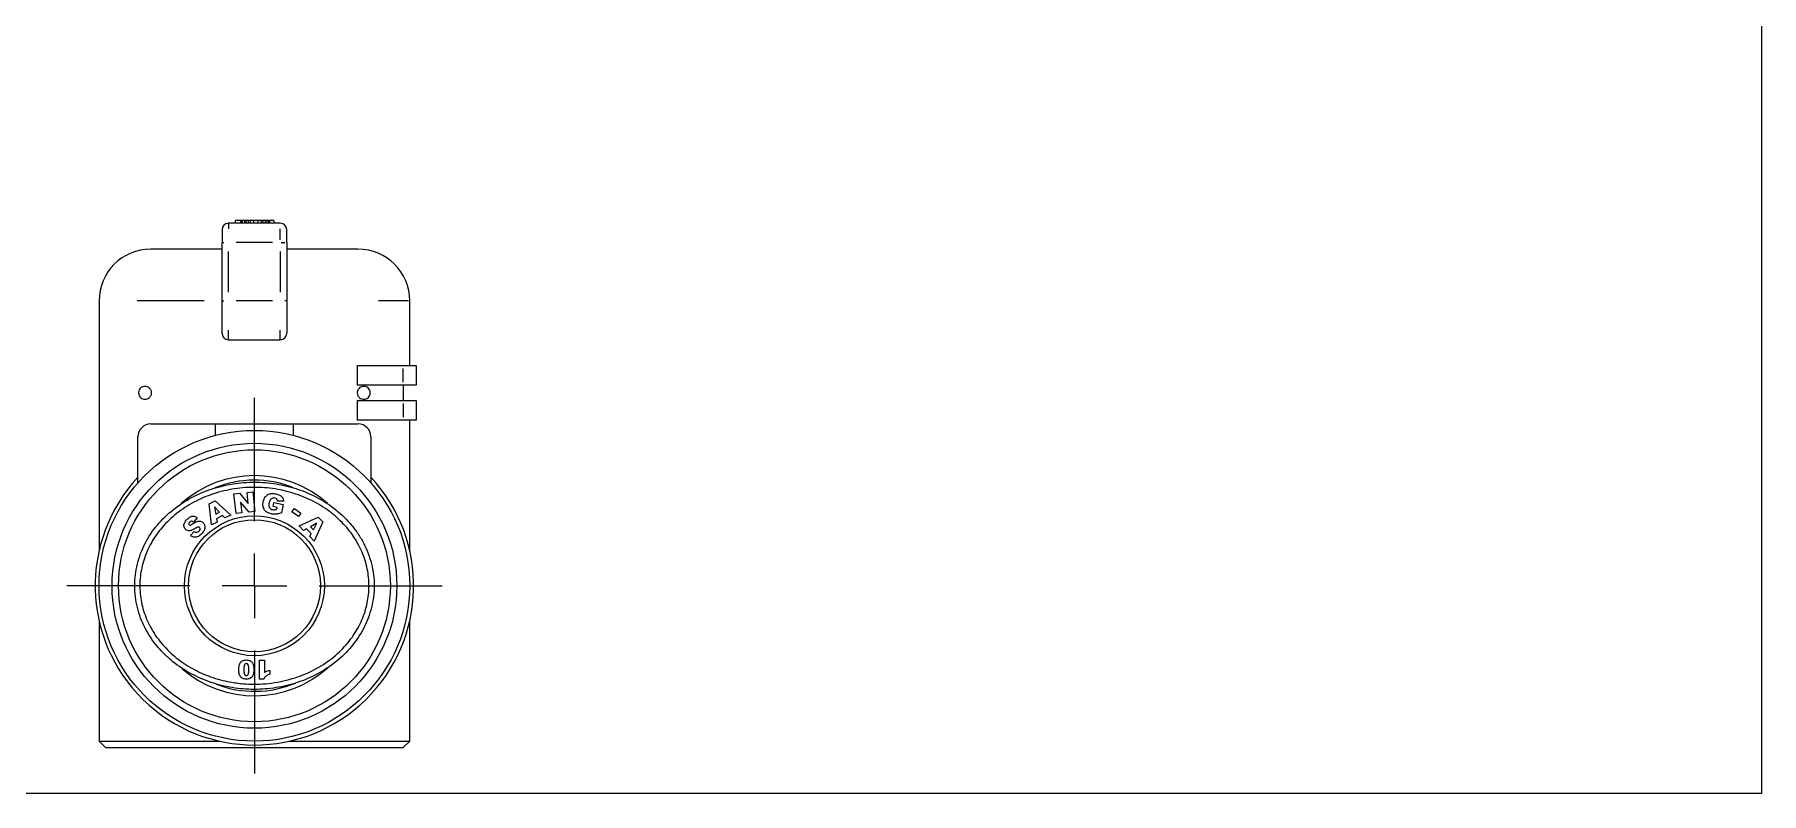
# Model space of a CAD drawing. Header units: millimetres. Extents: x 747 to 1883, y 1260 to 2217.
# Drawn here: x 843.03 to 867.48, y 1605.09 to 1615.83 of the extents above; entities that cross this region are included whole.
import ezdxf

# ---------------------------------------------------------------- set-up
doc = ezdxf.new("R2010")
doc.units = ezdxf.units.MM
doc.linetypes.add('PHANTOM', pattern=[12.7, 6.35, -1.27, 1.27, -1.27, 1.27, -1.27])
doc.layers.add('FORMAT', color=7, linetype='Continuous')

# ---------------------------------------------------------------- blocks, each defined once
blk = doc.blocks.new('SW_CENTERMARKSYMBOL_6')
at = {"layer": 'FORMAT', "color": 0}
for p, q in [((0, 5), (0, 14.5)), ((0, 0), (0, 2.5)), ((-5, 0), (-14.5, 0)), ((0, 0), (-2.5, 0)), ((0, 0), (0, -2.5)), ((0, 0), (2.5, 0)), ((5, 0), (14.5, 0)), ((0, -5), (0, -14.5))]:
    blk.add_line(p, q, dxfattribs=at)

msp = doc.modelspace()

# ---------------------------------------------------------------- linework, layer by layer
at = {"color": 7, "linetype": 'Continuous', "lineweight": 25}
for p, q in [((846.512, 1613.164), (845.779, 1613.164)), ((845.871, 1613.2), (845.871, 1613.164)), ((845.951, 1613.2), (845.871, 1613.2)), ((845.951, 1613.2), (845.951, 1613.164)), ((845.955, 1613.2), (845.951, 1613.2)), ((845.955, 1613.2), (845.955, 1613.164)), ((845.972, 1613.2), (845.955, 1613.2)), ((845.972, 1613.2), (845.972, 1613.164)), ((846.006, 1613.2), (845.972, 1613.2)), ((846.006, 1613.2), (846.006, 1613.164)), ((846.023, 1613.2), (846.006, 1613.2)), ((846.023, 1613.2), (846.023, 1613.164)), ((846.056, 1613.2), (846.023, 1613.2)), ((846.056, 1613.2), (846.056, 1613.164)), ((846.086, 1613.2), (846.056, 1613.2)), ((846.086, 1613.2), (846.086, 1613.164)), ((846.134, 1613.2), (846.086, 1613.2)), ((846.134, 1613.2), (846.134, 1613.164)), ((846.195, 1613.2), (846.134, 1613.2)), ((846.195, 1613.2), (846.195, 1613.164)), ((846.241, 1613.2), (846.195, 1613.2)), ((846.241, 1613.2), (846.241, 1613.164)), ((846.263, 1613.2), (846.241, 1613.2)), ((846.263, 1613.2), (846.263, 1613.164)), ((846.297, 1613.2), (846.263, 1613.2)), ((846.297, 1613.2), (846.297, 1613.164)), ((846.323, 1613.2), (846.297, 1613.2)), ((846.323, 1613.2), (846.323, 1613.164)), ((846.345, 1613.2), (846.323, 1613.2)), ((846.345, 1613.2), (846.345, 1613.164)), ((846.358, 1613.2), (846.345, 1613.2)), ((846.358, 1613.2), (846.358, 1613.164)), ((846.421, 1613.2), (846.358, 1613.2)), ((846.421, 1613.2), (846.421, 1613.164)), ((845.688, 1612.064), (845.688, 1612.889)), ((846.604, 1612.889), (846.604, 1612.064)), ((843.947, 1612.064), (843.947, 1608.527)), ((848.345, 1611.148), (848.345, 1612.064)), ((845.779, 1611.515), (846.512, 1611.515)), ((847.6, 1611.148), (847.6, 1610.873)), ((847.6, 1611.148), (848.253, 1611.148)), ((848.253, 1611.148), (848.436, 1611.148)), ((848.436, 1611.148), (848.436, 1610.873)), ((848.253, 1610.873), (847.6, 1610.873)), ((848.253, 1610.873), (848.253, 1610.653)), ((848.436, 1610.873), (848.253, 1610.873)), ((847.6, 1610.653), (847.6, 1610.378)), ((847.6, 1610.653), (848.253, 1610.653)), ((848.253, 1610.653), (848.436, 1610.653)), ((848.436, 1610.653), (848.436, 1610.378)), ((848.253, 1610.378), (847.6, 1610.378)), ((848.436, 1610.378), (848.253, 1610.378)), ((848.345, 1608.527), (848.345, 1610.378)), ((844.496, 1609.487), (844.496, 1610.14)), ((844.68, 1610.323), (845.596, 1610.323)), ((845.596, 1610.162), (845.596, 1610.323)), ((845.596, 1610.323), (846.696, 1610.323)), ((846.696, 1610.323), (847.612, 1610.323)), ((846.696, 1610.323), (846.696, 1610.162)), ((847.795, 1610.14), (847.795, 1609.487)), ((845.505, 1609.192), (845.589, 1609.234)), ((845.539, 1608.895), (845.505, 1609.192)), ((845.589, 1609.234), (845.81, 1609.033)), ((845.856, 1609.332), (845.936, 1609.341)), ((845.887, 1609.054), (845.856, 1609.332)), ((845.936, 1609.341), (846.058, 1609.199)), ((846.072, 1609.075), (845.951, 1609.216)), ((845.951, 1609.216), (845.968, 1609.063)), ((846.041, 1609.353), (846.122, 1609.362)), ((846.058, 1609.199), (846.041, 1609.353)), ((846.122, 1609.362), (846.153, 1609.084)), ((846.266, 1609.195), (846.268, 1609.208)), ((846.266, 1609.182), (846.266, 1609.195)), ((846.266, 1609.169), (846.266, 1609.182)), ((846.268, 1609.156), (846.266, 1609.169)), ((846.268, 1609.208), (846.27, 1609.222)), ((846.271, 1609.144), (846.268, 1609.156)), ((846.27, 1609.223), (846.274, 1609.237)), ((846.27, 1609.222), (846.27, 1609.223)), ((846.274, 1609.237), (846.278, 1609.25)), ((846.278, 1609.25), (846.283, 1609.262)), ((846.283, 1609.262), (846.289, 1609.274)), ((846.289, 1609.274), (846.295, 1609.284)), ((846.295, 1609.284), (846.303, 1609.294)), ((846.303, 1609.294), (846.305, 1609.297)), ((846.305, 1609.297), (846.315, 1609.306)), ((846.315, 1609.306), (846.324, 1609.315)), ((846.324, 1609.315), (846.335, 1609.322)), ((846.335, 1609.322), (846.347, 1609.328)), ((846.347, 1609.328), (846.359, 1609.332)), ((846.352, 1609.19), (846.351, 1609.175)), ((846.351, 1609.175), (846.351, 1609.162)), ((846.351, 1609.162), (846.353, 1609.151)), ((846.355, 1609.206), (846.352, 1609.19)), ((846.359, 1609.223), (846.355, 1609.207)), ((846.355, 1609.207), (846.355, 1609.206)), ((846.359, 1609.332), (846.37, 1609.336)), ((846.364, 1609.236), (846.359, 1609.223)), ((846.37, 1609.247), (846.364, 1609.236)), ((846.37, 1609.336), (846.381, 1609.338)), ((846.377, 1609.256), (846.37, 1609.247)), ((846.385, 1609.263), (846.377, 1609.256)), ((846.381, 1609.338), (846.393, 1609.339)), ((846.395, 1609.27), (846.385, 1609.263)), ((846.393, 1609.339), (846.405, 1609.339)), ((846.407, 1609.274), (846.395, 1609.27)), ((846.405, 1609.339), (846.419, 1609.337)), ((846.42, 1609.275), (846.407, 1609.274)), ((846.41, 1609.154), (846.422, 1609.211)), ((846.419, 1609.337), (846.433, 1609.336)), ((846.433, 1609.273), (846.42, 1609.275)), ((846.422, 1609.211), (846.553, 1609.182)), ((846.433, 1609.336), (846.448, 1609.333)), ((846.441, 1609.271), (846.433, 1609.273)), ((846.453, 1609.266), (846.441, 1609.271)), ((846.448, 1609.333), (846.464, 1609.329)), ((846.462, 1609.258), (846.453, 1609.266)), ((846.465, 1609.255), (846.462, 1609.258)), ((846.464, 1609.329), (846.479, 1609.325)), ((846.471, 1609.244), (846.465, 1609.255)), ((846.474, 1609.231), (846.471, 1609.244)), ((846.559, 1609.228), (846.474, 1609.231)), ((846.479, 1609.325), (846.491, 1609.321)), ((846.491, 1609.321), (846.502, 1609.316)), ((846.502, 1609.316), (846.511, 1609.312)), ((846.511, 1609.312), (846.514, 1609.31)), ((846.514, 1609.31), (846.525, 1609.302)), ((846.525, 1609.302), (846.534, 1609.293)), ((846.553, 1609.182), (846.527, 1609.066)), ((846.534, 1609.293), (846.542, 1609.283)), ((846.542, 1609.283), (846.546, 1609.276)), ((846.546, 1609.276), (846.551, 1609.265)), ((846.551, 1609.265), (846.555, 1609.253)), ((846.555, 1609.253), (846.557, 1609.24)), ((846.557, 1609.24), (846.559, 1609.228)), ((845.151, 1608.907), (845.154, 1608.917)), ((845.154, 1608.917), (845.159, 1608.927)), ((845.159, 1608.927), (845.165, 1608.937)), ((845.165, 1608.937), (845.172, 1608.948)), ((845.172, 1608.948), (845.181, 1608.959)), ((845.181, 1608.959), (845.191, 1608.97)), ((845.191, 1608.97), (845.195, 1608.974)), ((845.195, 1608.974), (845.207, 1608.985)), ((845.207, 1608.985), (845.218, 1608.994)), ((845.217, 1608.919), (845.214, 1608.91)), ((845.226, 1608.931), (845.217, 1608.919)), ((845.218, 1608.994), (845.229, 1609.002)), ((845.23, 1608.934), (845.226, 1608.931)), ((845.229, 1609.002), (845.24, 1609.008)), ((845.241, 1608.942), (845.23, 1608.934)), ((845.24, 1609.008), (845.251, 1609.013)), ((845.252, 1608.945), (845.241, 1608.942)), ((845.251, 1609.013), (845.261, 1609.016)), ((845.257, 1608.945), (845.252, 1608.945)), ((845.269, 1608.942), (845.257, 1608.945)), ((845.261, 1609.016), (845.267, 1609.018)), ((845.261, 1608.903), (845.275, 1608.912)), ((845.267, 1609.018), (845.279, 1609.019)), ((845.281, 1608.935), (845.269, 1608.942)), ((845.275, 1608.912), (845.289, 1608.92)), ((845.279, 1609.019), (845.291, 1609.017)), ((845.336, 1608.996), (845.281, 1608.935)), ((845.289, 1608.92), (845.301, 1608.927)), ((845.291, 1609.017), (845.303, 1609.015)), ((845.301, 1608.927), (845.312, 1608.933)), ((845.303, 1609.015), (845.315, 1609.01)), ((845.312, 1608.933), (845.323, 1608.938)), ((845.315, 1609.01), (845.327, 1609.003)), ((845.323, 1608.938), (845.332, 1608.942)), ((845.327, 1609.003), (845.336, 1608.996)), ((845.332, 1608.942), (845.336, 1608.943)), ((845.336, 1608.943), (845.349, 1608.947)), ((845.349, 1608.947), (845.363, 1608.948)), ((845.363, 1608.948), (845.375, 1608.948)), ((845.375, 1608.948), (845.383, 1608.946)), ((845.383, 1608.946), (845.395, 1608.942)), ((845.395, 1608.942), (845.406, 1608.936)), ((845.406, 1608.936), (845.417, 1608.928)), ((845.417, 1608.928), (845.42, 1608.925)), ((845.42, 1608.925), (845.428, 1608.915)), ((845.428, 1608.915), (845.435, 1608.904)), ((845.617, 1608.935), (845.539, 1608.895)), ((845.652, 1609.072), (845.579, 1609.148)), ((845.579, 1609.148), (845.598, 1609.044)), ((845.598, 1609.044), (845.652, 1609.072)), ((845.696, 1609.027), (845.608, 1608.982)), ((845.608, 1608.982), (845.617, 1608.935)), ((845.729, 1608.992), (845.696, 1609.027)), ((845.81, 1609.033), (845.729, 1608.992)), ((845.968, 1609.063), (845.887, 1609.054)), ((846.153, 1609.084), (846.072, 1609.075)), ((846.273, 1609.138), (846.271, 1609.144)), ((846.277, 1609.125), (846.273, 1609.138)), ((846.283, 1609.114), (846.277, 1609.125)), ((846.29, 1609.103), (846.283, 1609.114)), ((846.298, 1609.093), (846.29, 1609.103)), ((846.308, 1609.085), (846.298, 1609.093)), ((846.311, 1609.082), (846.308, 1609.085)), ((846.32, 1609.075), (846.311, 1609.082)), ((846.331, 1609.069), (846.32, 1609.075)), ((846.342, 1609.064), (846.331, 1609.069)), ((846.355, 1609.059), (846.342, 1609.064)), ((846.353, 1609.151), (846.357, 1609.141)), ((846.369, 1609.054), (846.355, 1609.059)), ((846.357, 1609.141), (846.358, 1609.139)), ((846.358, 1609.139), (846.365, 1609.129)), ((846.365, 1609.129), (846.374, 1609.121)), ((846.383, 1609.051), (846.369, 1609.054)), ((846.374, 1609.121), (846.385, 1609.114)), ((846.389, 1609.05), (846.383, 1609.051)), ((846.385, 1609.114), (846.399, 1609.11)), ((846.403, 1609.047), (846.389, 1609.05)), ((846.399, 1609.11), (846.4, 1609.11)), ((846.4, 1609.11), (846.414, 1609.108)), ((846.417, 1609.045), (846.403, 1609.047)), ((846.466, 1609.141), (846.41, 1609.154)), ((846.414, 1609.108), (846.427, 1609.108)), ((846.43, 1609.045), (846.417, 1609.045)), ((846.427, 1609.108), (846.428, 1609.108)), ((846.428, 1609.108), (846.44, 1609.11)), ((846.442, 1609.045), (846.43, 1609.045)), ((846.44, 1609.11), (846.453, 1609.113)), ((846.454, 1609.045), (846.442, 1609.045)), ((846.453, 1609.113), (846.461, 1609.116)), ((846.463, 1609.047), (846.454, 1609.045)), ((846.461, 1609.116), (846.466, 1609.141)), ((846.474, 1609.049), (846.463, 1609.047)), ((846.486, 1609.052), (846.474, 1609.049)), ((846.499, 1609.055), (846.486, 1609.052)), ((846.513, 1609.06), (846.499, 1609.055)), ((846.527, 1609.066), (846.513, 1609.06)), ((846.677, 1609.077), (846.711, 1609.126)), ((846.77, 1609.013), (846.677, 1609.077)), ((846.711, 1609.126), (846.804, 1609.062)), ((846.804, 1609.062), (846.77, 1609.013)), ((846.777, 1608.88), (847.049, 1609.003)), ((847.031, 1608.919), (846.938, 1608.869)), ((846.981, 1608.826), (847.031, 1608.919)), ((847.116, 1608.936), (846.992, 1608.664)), ((847.049, 1609.003), (847.116, 1608.936)), ((845.147, 1608.882), (845.148, 1608.894)), ((845.149, 1608.87), (845.147, 1608.882)), ((845.148, 1608.894), (845.151, 1608.907)), ((845.15, 1608.865), (845.149, 1608.87)), ((845.154, 1608.853), (845.15, 1608.865)), ((845.161, 1608.842), (845.154, 1608.853)), ((845.169, 1608.832), (845.161, 1608.842)), ((845.177, 1608.825), (845.169, 1608.832)), ((845.187, 1608.818), (845.177, 1608.825)), ((845.199, 1608.813), (845.187, 1608.818)), ((845.211, 1608.811), (845.199, 1608.813)), ((845.224, 1608.811), (845.211, 1608.811)), ((845.214, 1608.91), (845.217, 1608.898)), ((845.217, 1608.898), (845.22, 1608.894)), ((845.22, 1608.894), (845.232, 1608.89)), ((845.232, 1608.812), (845.224, 1608.811)), ((845.232, 1608.89), (845.233, 1608.89)), ((845.242, 1608.814), (845.232, 1608.812)), ((845.233, 1608.89), (845.242, 1608.892)), ((845.242, 1608.892), (845.255, 1608.899)), ((845.254, 1608.817), (845.242, 1608.814)), ((845.242, 1608.742), (845.291, 1608.803)), ((845.265, 1608.822), (845.254, 1608.817)), ((845.255, 1608.899), (845.261, 1608.903)), ((845.278, 1608.828), (845.265, 1608.822)), ((845.292, 1608.836), (845.278, 1608.828)), ((845.298, 1608.72), (845.286, 1608.722)), ((845.306, 1608.844), (845.292, 1608.836)), ((845.311, 1608.719), (845.298, 1608.72)), ((845.315, 1608.85), (845.306, 1608.844)), ((845.312, 1608.719), (845.311, 1608.719)), ((845.322, 1608.72), (845.312, 1608.719)), ((845.329, 1608.858), (845.315, 1608.85)), ((845.332, 1608.723), (845.322, 1608.72)), ((845.34, 1608.862), (845.329, 1608.858)), ((845.342, 1608.727), (845.332, 1608.723)), ((845.348, 1608.864), (845.34, 1608.862)), ((845.353, 1608.732), (845.342, 1608.727)), ((845.359, 1608.863), (845.348, 1608.864)), ((845.364, 1608.739), (845.353, 1608.732)), ((845.362, 1608.809), (845.371, 1608.821)), ((845.376, 1608.748), (845.364, 1608.739)), ((845.371, 1608.821), (845.376, 1608.832)), ((845.376, 1608.832), (845.376, 1608.836)), ((845.388, 1608.758), (845.376, 1608.748)), ((845.4, 1608.77), (845.388, 1608.758)), ((845.403, 1608.772), (845.4, 1608.77)), ((845.413, 1608.783), (845.403, 1608.772)), ((845.421, 1608.794), (845.413, 1608.783)), ((845.429, 1608.804), (845.421, 1608.794)), ((845.435, 1608.815), (845.429, 1608.804)), ((845.435, 1608.904), (845.441, 1608.892)), ((845.439, 1608.826), (845.435, 1608.815)), ((845.44, 1608.828), (845.439, 1608.826)), ((845.444, 1608.841), (845.44, 1608.828)), ((845.441, 1608.892), (845.444, 1608.879)), ((845.444, 1608.879), (845.446, 1608.867)), ((845.444, 1608.879), (845.444, 1608.879)), ((845.446, 1608.854), (845.444, 1608.841)), ((845.446, 1608.867), (845.446, 1608.854)), ((846.839, 1608.817), (846.777, 1608.88)), ((846.882, 1608.84), (846.839, 1608.817)), ((846.951, 1608.771), (846.882, 1608.84)), ((846.928, 1608.728), (846.951, 1608.771)), ((846.992, 1608.664), (846.928, 1608.728)), ((846.938, 1608.869), (846.981, 1608.826)), ((843.947, 1607.538), (843.947, 1605.834)), ((848.345, 1605.834), (848.345, 1607.538)), ((845.949, 1606.95), (845.956, 1606.958)), ((845.956, 1606.958), (845.965, 1606.966)), ((845.965, 1606.966), (845.975, 1606.972)), ((845.975, 1606.972), (845.987, 1606.977)), ((845.987, 1606.977), (846, 1606.98)), ((846, 1606.98), (846.014, 1606.982)), ((846.014, 1606.982), (846.03, 1606.983)), ((846.03, 1606.983), (846.031, 1606.983)), ((846.031, 1606.983), (846.047, 1606.982)), ((846.047, 1606.982), (846.061, 1606.98)), ((846.061, 1606.98), (846.073, 1606.977)), ((846.073, 1606.977), (846.084, 1606.973)), ((846.084, 1606.973), (846.085, 1606.972)), ((846.085, 1606.972), (846.096, 1606.965)), ((846.096, 1606.965), (846.106, 1606.957)), ((846.106, 1606.957), (846.115, 1606.946)), ((846.217, 1606.978), (846.29, 1606.978)), ((846.217, 1606.713), (846.217, 1606.978)), ((846.29, 1606.978), (846.29, 1606.804)), ((845.925, 1606.863), (845.926, 1606.878)), ((845.925, 1606.846), (845.925, 1606.863)), ((845.925, 1606.838), (845.925, 1606.846)), ((845.925, 1606.824), (845.925, 1606.838)), ((845.927, 1606.811), (845.925, 1606.824)), ((845.926, 1606.878), (845.928, 1606.893)), ((845.929, 1606.798), (845.927, 1606.811)), ((845.928, 1606.893), (845.93, 1606.906)), ((845.932, 1606.785), (845.929, 1606.798)), ((845.93, 1606.906), (845.934, 1606.919)), ((845.932, 1606.783), (845.932, 1606.785)), ((845.936, 1606.77), (845.932, 1606.783)), ((845.934, 1606.919), (845.938, 1606.93)), ((845.942, 1606.758), (845.936, 1606.77)), ((845.938, 1606.93), (845.942, 1606.94)), ((845.942, 1606.94), (845.948, 1606.949)), ((845.942, 1606.757), (845.942, 1606.758)), ((845.949, 1606.746), (845.942, 1606.757)), ((845.948, 1606.949), (845.949, 1606.95)), ((845.958, 1606.736), (845.949, 1606.746)), ((845.962, 1606.733), (845.958, 1606.736)), ((845.973, 1606.725), (845.962, 1606.733)), ((845.986, 1606.719), (845.973, 1606.725)), ((845.989, 1606.718), (845.986, 1606.719)), ((846.001, 1606.715), (845.989, 1606.718)), ((845.999, 1606.891), (845.997, 1606.879)), ((845.997, 1606.879), (845.997, 1606.864)), ((845.997, 1606.864), (845.997, 1606.849)), ((845.997, 1606.849), (845.997, 1606.83)), ((845.997, 1606.83), (845.998, 1606.814)), ((845.998, 1606.814), (845.999, 1606.801)), ((846, 1606.901), (845.999, 1606.891)), ((845.999, 1606.801), (846.002, 1606.79)), ((846.001, 1606.902), (846, 1606.901)), ((846.005, 1606.916), (846.001, 1606.902)), ((846.014, 1606.713), (846.001, 1606.715)), ((846.002, 1606.79), (846.004, 1606.781)), ((846.004, 1606.781), (846.005, 1606.779)), ((846.012, 1606.925), (846.005, 1606.916)), ((846.005, 1606.779), (846.013, 1606.768)), ((846.019, 1606.93), (846.012, 1606.925)), ((846.013, 1606.768), (846.024, 1606.762)), ((846.029, 1606.713), (846.014, 1606.713)), ((846.032, 1606.933), (846.019, 1606.93)), ((846.024, 1606.762), (846.032, 1606.761)), ((846.042, 1606.713), (846.029, 1606.713)), ((846.039, 1606.932), (846.032, 1606.933)), ((846.032, 1606.761), (846.044, 1606.764)), ((846.049, 1606.926), (846.039, 1606.932)), ((846.056, 1606.715), (846.042, 1606.713)), ((846.044, 1606.764), (846.053, 1606.771)), ((846.057, 1606.915), (846.049, 1606.926)), ((846.053, 1606.771), (846.058, 1606.779)), ((846.07, 1606.718), (846.056, 1606.715)), ((846.057, 1606.914), (846.057, 1606.915)), ((846.06, 1606.905), (846.057, 1606.914)), ((846.058, 1606.779), (846.061, 1606.788)), ((846.063, 1606.894), (846.06, 1606.905)), ((846.061, 1606.788), (846.063, 1606.798)), ((846.065, 1606.881), (846.063, 1606.894)), ((846.063, 1606.798), (846.065, 1606.812)), ((846.066, 1606.865), (846.065, 1606.881)), ((846.065, 1606.812), (846.066, 1606.827)), ((846.066, 1606.847), (846.066, 1606.865)), ((846.066, 1606.845), (846.066, 1606.847)), ((846.066, 1606.827), (846.066, 1606.845)), ((846.082, 1606.722), (846.07, 1606.718)), ((846.093, 1606.728), (846.082, 1606.722)), ((846.103, 1606.734), (846.093, 1606.728)), ((846.111, 1606.743), (846.103, 1606.734)), ((846.113, 1606.744), (846.111, 1606.743)), ((846.119, 1606.753), (846.113, 1606.744)), ((846.115, 1606.946), (846.118, 1606.941)), ((846.118, 1606.941), (846.123, 1606.931)), ((846.124, 1606.762), (846.119, 1606.753)), ((846.123, 1606.931), (846.128, 1606.919)), ((846.128, 1606.773), (846.124, 1606.762)), ((846.128, 1606.919), (846.132, 1606.904)), ((846.132, 1606.785), (846.128, 1606.773)), ((846.132, 1606.904), (846.133, 1606.902)), ((846.134, 1606.799), (846.132, 1606.785)), ((846.133, 1606.902), (846.135, 1606.889)), ((846.136, 1606.813), (846.134, 1606.799)), ((846.135, 1606.889), (846.136, 1606.876)), ((846.136, 1606.876), (846.137, 1606.863)), ((846.137, 1606.829), (846.136, 1606.813)), ((846.137, 1606.863), (846.138, 1606.848)), ((846.138, 1606.847), (846.137, 1606.829)), ((846.138, 1606.848), (846.138, 1606.847)), ((846.277, 1606.713), (846.217, 1606.713)), ((846.283, 1606.724), (846.277, 1606.713)), ((846.29, 1606.735), (846.283, 1606.724)), ((846.299, 1606.745), (846.29, 1606.735)), ((846.309, 1606.754), (846.299, 1606.745)), ((846.316, 1606.76), (846.309, 1606.754)), ((846.326, 1606.766), (846.316, 1606.76)), ((846.338, 1606.772), (846.326, 1606.766)), ((846.352, 1606.777), (846.338, 1606.772)), ((846.366, 1606.783), (846.352, 1606.777)), ((846.366, 1606.831), (846.366, 1606.783)), ((843.947, 1605.834), (844.038, 1605.742)), ((843.947, 1605.834), (845.651, 1605.834)), ((844.038, 1605.742), (848.253, 1605.742)), ((846.641, 1605.834), (848.345, 1605.834)), ((848.253, 1605.742), (848.345, 1605.834))]:
    msp.add_line(p, q, dxfattribs=at)
at = {"color": 8, "linetype": 'PHANTOM', "lineweight": 18}
for p, q in [((845.779, 1613.16), (845.779, 1613.083)), ((846.512, 1612.93), (846.512, 1613.083)), ((845.689, 1612.889), (845.714, 1612.889)), ((846.402, 1612.889), (845.889, 1612.889)), ((846.526, 1612.889), (846.577, 1612.889)), ((845.779, 1612.188), (845.779, 1612.765)), ((846.512, 1612.765), (846.512, 1612.188)), ((845.436, 1612.064), (844.487, 1612.064)), ((845.689, 1612.064), (845.714, 1612.064)), ((846.402, 1612.064), (845.889, 1612.064)), ((846.603, 1612.064), (846.577, 1612.064)), ((848.328, 1612.064), (847.904, 1612.064)), ((845.779, 1611.521), (845.779, 1611.649)), ((846.512, 1611.521), (846.512, 1611.649)), ((848.253, 1610.914), (848.253, 1611.107)), ((848.253, 1610.612), (848.253, 1610.42))]:
    msp.add_line(p, q, dxfattribs=at)
msp.add_lwpolyline([(834.594, 1631.283), (867.481, 1631.283), (867.481, 1605.094), (834.594, 1605.094)], close=True)
at = {"color": 7, "linetype": 'Continuous', "lineweight": 25}
for radius in [2.199, 2.016, 1.924, 0.99, 0.935]:
    msp.add_circle((846.146, 1608.033), radius, dxfattribs=at)
for centre, radius, start, end in [((845.779, 1613.072), 0.0916, 90, 180), ((846.512, 1613.072), 0.0916, 0, 90), ((844.68, 1612.064), 0.733, 90, 180), ((847.612, 1612.064), 0.733, 0, 90), ((845.779, 1611.606), 0.0916, 180, 270), ((846.512, 1611.606), 0.0916, 270, 0), ((844.68, 1610.14), 0.183, 90, 180), ((847.612, 1610.14), 0.183, 0, 90), ((846.146, 1608.033), 2.254, 137.0297, 42.9703), ((846.146, 1608.033), 1.558, 48.4316, 131.6834), ((846.146, 1608.033), 1.494, 68.693, 111.9564), ((846.146, 1608.033), 1.558, 229.0429, 312.1596), ((846.361, 1606.723), 0.108, 87.0361, 131.0102), ((846.146, 1608.033), 1.494, 248.8677, 292.8041)]:
    msp.add_arc(centre, radius, start, end, dxfattribs=at)
for points, knots in [([(845.688, 1613.072), (845.688, 1613.072), (845.688, 1613.053), (845.688, 1612.984), (845.688, 1612.938), (845.688, 1612.889)], [0, 0, 0, 0, 0.5, 0.5, 1, 1, 1, 1]), ([(845.688, 1612.797), (845.394, 1612.797), (845.139, 1612.797), (844.777, 1612.797), (844.68, 1612.797), (844.68, 1612.797)], [0, 0, 0, 0, 0.5, 0.5, 1, 1, 1, 1]), ([(847.612, 1612.797), (847.612, 1612.797), (847.514, 1612.797), (847.152, 1612.797), (846.897, 1612.797), (846.604, 1612.797)], [0, 0, 0, 0, 0.5, 0.5, 1, 1, 1, 1]), ([(845.688, 1611.606), (845.688, 1611.606), (845.688, 1611.607), (845.688, 1611.609), (845.688, 1611.614), (845.688, 1611.62), (845.688, 1611.628), (845.688, 1611.645), (845.688, 1611.679), (845.688, 1611.738), (845.688, 1611.811), (845.688, 1611.884), (845.688, 1611.95), (845.688, 1612.007), (845.688, 1612.045), (845.688, 1612.064)], [0, 0, 0, 0, 0.040281, 0.08025, 0.120067, 0.159891, 0.199882, 0.2402, 0.370061, 0.500058, 0.629919, 0.759916, 0.840128, 0.919729, 1, 1, 1, 1]), ([(846.604, 1612.064), (846.604, 1612.055), (846.604, 1612.035), (846.604, 1612.007), (846.604, 1611.978), (846.604, 1611.95), (846.604, 1611.923), (846.604, 1611.875), (846.604, 1611.811), (846.604, 1611.738), (846.604, 1611.679), (846.604, 1611.641), (846.604, 1611.619), (846.604, 1611.608), (846.604, 1611.607), (846.604, 1611.606)], [0, 0, 0, 0, 0.040281, 0.08025, 0.120067, 0.159891, 0.199882, 0.2402, 0.370061, 0.500058, 0.629919, 0.759916, 0.840128, 0.919729, 1, 1, 1, 1]), ([(844.691, 1610.763), (844.691, 1610.748), (844.687, 1610.734), (844.674, 1610.711), (844.665, 1610.701), (844.637, 1610.679), (844.616, 1610.672), (844.585, 1610.671), (844.575, 1610.673), (844.555, 1610.679), (844.546, 1610.685), (844.529, 1610.7), (844.521, 1610.71), (844.51, 1610.734), (844.507, 1610.748), (844.507, 1610.778), (844.51, 1610.792), (844.521, 1610.816), (844.529, 1610.826), (844.554, 1610.849), (844.575, 1610.855), (844.616, 1610.854), (844.637, 1610.847), (844.665, 1610.825), (844.674, 1610.816), (844.687, 1610.792), (844.691, 1610.778), (844.691, 1610.763)], [0, 0, 0, 0, 0.0625, 0.0625, 0.125, 0.125, 0.25, 0.25, 0.3125, 0.3125, 0.375, 0.375, 0.4375, 0.4375, 0.5, 0.5, 0.5625, 0.5625, 0.625, 0.625, 0.75, 0.75, 0.875, 0.875, 0.9375, 0.9375, 1, 1, 1, 1]), ([(847.6, 1610.763), (847.6, 1610.778), (847.605, 1610.792), (847.618, 1610.816), (847.626, 1610.825), (847.654, 1610.847), (847.675, 1610.854), (847.706, 1610.855), (847.717, 1610.853), (847.736, 1610.847), (847.746, 1610.842), (847.763, 1610.827), (847.77, 1610.817), (847.781, 1610.793), (847.785, 1610.778), (847.785, 1610.748), (847.782, 1610.734), (847.771, 1610.71), (847.763, 1610.7), (847.737, 1610.677), (847.717, 1610.671), (847.675, 1610.672), (847.654, 1610.679), (847.626, 1610.701), (847.618, 1610.711), (847.605, 1610.734), (847.6, 1610.748), (847.6, 1610.763)], [0, 0, 0, 0, 0.0625, 0.0625, 0.125, 0.125, 0.25, 0.25, 0.3125, 0.3125, 0.375, 0.375, 0.4375, 0.4375, 0.5, 0.5, 0.5625, 0.5625, 0.625, 0.625, 0.75, 0.75, 0.875, 0.875, 0.9375, 0.9375, 1, 1, 1, 1]), ([(844.451, 1608.033), (844.451, 1608.137), (844.463, 1608.24), (844.514, 1608.442), (844.551, 1608.54), (844.647, 1608.725), (844.705, 1608.812), (844.839, 1608.971), (844.914, 1609.044), (845.076, 1609.174), (845.163, 1609.231), (845.345, 1609.328), (845.441, 1609.369), (845.637, 1609.434), (845.736, 1609.458), (845.94, 1609.491), (846.044, 1609.499), (846.25, 1609.499), (846.352, 1609.491), (846.555, 1609.458), (846.657, 1609.433), (846.854, 1609.368), (846.95, 1609.327), (847.132, 1609.228), (847.22, 1609.171), (847.381, 1609.041), (847.455, 1608.969), (847.553, 1608.851), (847.584, 1608.81), (847.642, 1608.724), (847.669, 1608.679), (847.74, 1608.54), (847.778, 1608.442), (847.815, 1608.291), (847.825, 1608.24), (847.838, 1608.137), (847.841, 1608.085), (847.841, 1608.033)], [0, 0, 0, 0, 0.0625, 0.0625, 0.125, 0.125, 0.1875, 0.1875, 0.25, 0.25, 0.3125, 0.3125, 0.375, 0.375, 0.4375, 0.4375, 0.5, 0.5, 0.5625, 0.5625, 0.625, 0.625, 0.6875, 0.6875, 0.75, 0.75, 0.8125, 0.8125, 0.84375, 0.84375, 0.875, 0.875, 0.9375, 0.9375, 0.96875, 0.96875, 1, 1, 1, 1]), ([(846.146, 1606.64), (846.092, 1606.64), (846.039, 1606.642), (845.925, 1606.652), (845.864, 1606.66), (845.712, 1606.689), (845.62, 1606.712), (845.441, 1606.776), (845.354, 1606.814), (845.19, 1606.905), (845.112, 1606.956), (844.969, 1607.071), (844.903, 1607.135), (844.785, 1607.27), (844.734, 1607.343), (844.648, 1607.493), (844.613, 1607.57), (844.56, 1607.729), (844.542, 1607.809), (844.523, 1607.971), (844.521, 1608.053), (844.535, 1608.216), (844.551, 1608.297), (844.598, 1608.458), (844.631, 1608.537), (844.714, 1608.692), (844.764, 1608.766), (844.879, 1608.906), (844.944, 1608.972), (845.09, 1609.093), (845.17, 1609.148), (845.342, 1609.246), (845.434, 1609.287), (845.625, 1609.355), (845.724, 1609.38), (845.927, 1609.415), (846.03, 1609.425), (846.236, 1609.426), (846.338, 1609.418), (846.539, 1609.387), (846.637, 1609.363), (846.824, 1609.3), (846.914, 1609.262), (847.082, 1609.173), (847.161, 1609.122), (847.306, 1609.009), (847.372, 1608.947), (847.489, 1608.817), (847.541, 1608.748), (847.628, 1608.603), (847.665, 1608.527), (847.721, 1608.372), (847.742, 1608.292), (847.766, 1608.131), (847.77, 1608.05), (847.762, 1607.888), (847.749, 1607.808), (847.708, 1607.649), (847.679, 1607.571), (847.605, 1607.42), (847.561, 1607.347), (847.454, 1607.205), (847.392, 1607.137), (847.252, 1607.01), (847.173, 1606.951), (847, 1606.845), (846.905, 1606.799), (846.695, 1606.718), (846.58, 1606.688), (846.349, 1606.646), (846.249, 1606.64), (846.146, 1606.64)], [0, 0, 0, 0, 1.294789, 1.294789, 2.589578, 2.589578, 4.147525, 4.147525, 5.547284, 5.547284, 6.853738, 6.853738, 8.123315, 8.123315, 9.405394, 9.405394, 10.706336, 10.706336, 12.020079, 12.020079, 13.337055, 13.337055, 14.668569, 14.668569, 16.04197, 16.04197, 17.48188, 17.48188, 18.985068, 18.985068, 20.550962, 20.550962, 22.176657, 22.176657, 23.838513, 23.838513, 25.51267, 25.51267, 27.176541, 27.176541, 28.807335, 28.807335, 30.382504, 30.382504, 31.896932, 31.896932, 33.351352, 33.351352, 34.741144, 34.741144, 36.082186, 36.082186, 37.401409, 37.401409, 38.717087, 38.717087, 40.023161, 40.023161, 41.312154, 41.312154, 42.581654, 42.581654, 43.869378, 43.869378, 45.23623, 45.23623, 46.762288, 46.762288, 48.682198, 48.682198, 51.16212, 51.16212, 51.16212, 51.16212]), ([(845.286, 1608.722), (845.278, 1608.724), (845.262, 1608.728), (845.248, 1608.737), (845.242, 1608.742)], [0, 0, 0, 0, 1.213396, 2.421288, 2.421288, 2.421288, 2.421288]), ([(845.291, 1608.803), (845.3, 1608.796), (845.309, 1608.792), (845.32, 1608.788), (845.33, 1608.79), (845.346, 1608.793), (845.362, 1608.809)], [-4.2145, -4.2145, -4.2145, -4.2145, -3.27318, -2.367523, -1.421633, 0, 0, 0, 0]), ([(845.37, 1608.856), (845.368, 1608.858), (845.365, 1608.861), (845.36, 1608.862), (845.359, 1608.863)], [-0.07616841, -0.07616841, -0.07616841, -0.07616841, -0.03389979, 0, 0, 0, 0]), ([(845.374, 1608.849), (845.374, 1608.85), (845.373, 1608.853), (845.371, 1608.855), (845.37, 1608.856)], [0, 0, 0, 0, 0.0264818, 0.04588205, 0.04588205, 0.04588205, 0.04588205]), ([(845.376, 1608.836), (845.376, 1608.838), (845.377, 1608.842), (845.375, 1608.846), (845.374, 1608.849)], [0, 0, 0, 0, 0.03206883, 0.07300705, 0.07300705, 0.07300705, 0.07300705]), ([(847.841, 1608.033), (847.841, 1607.98), (847.838, 1607.929), (847.825, 1607.825), (847.815, 1607.774), (847.778, 1607.623), (847.741, 1607.527), (847.598, 1607.25), (847.46, 1607.087), (847.217, 1606.892), (847.129, 1606.835), (846.946, 1606.737), (846.851, 1606.696), (846.654, 1606.631), (846.553, 1606.607), (846.401, 1606.583), (846.35, 1606.577), (846.247, 1606.568), (846.196, 1606.566), (846.039, 1606.567), (845.935, 1606.575), (845.731, 1606.608), (845.631, 1606.633), (845.485, 1606.682), (845.437, 1606.7), (845.342, 1606.741), (845.295, 1606.764), (845.158, 1606.837), (845.073, 1606.894), (844.953, 1606.99), (844.914, 1607.024), (844.84, 1607.096), (844.805, 1607.134), (844.705, 1607.254), (844.646, 1607.341), (844.574, 1607.48), (844.553, 1607.528), (844.516, 1607.625), (844.501, 1607.674), (844.476, 1607.774), (844.467, 1607.825), (844.454, 1607.928), (844.451, 1607.98), (844.451, 1608.033)], [0, 0, 0, 0, 0.03125, 0.03125, 0.0625, 0.0625, 0.125, 0.125, 0.25, 0.25, 0.3125, 0.3125, 0.375, 0.375, 0.4375, 0.4375, 0.46875, 0.46875, 0.5, 0.5, 0.5625, 0.5625, 0.625, 0.625, 0.65625, 0.65625, 0.6875, 0.6875, 0.75, 0.75, 0.78125, 0.78125, 0.8125, 0.8125, 0.875, 0.875, 0.90625, 0.90625, 0.9375, 0.9375, 0.96875, 0.96875, 1, 1, 1, 1])]:
    msp.add_open_spline(points, degree=3, knots=knots, dxfattribs=at)
msp.add_open_spline([(846.604, 1612.889), (846.604, 1612.99), (846.604, 1613.072), (846.604, 1613.072)], degree=3, dxfattribs=at)

# ---------------------------------------------------------------- block references
at = {"layer": 'FORMAT', "xscale": 0.1832580834345294, "yscale": 0.1832580834345294, "zscale": 0.1832580834345294}
msp.add_blockref('SW_CENTERMARKSYMBOL_6', (846.146, 1608.033), dxfattribs=at)

doc.saveas('drawing.dxf')
